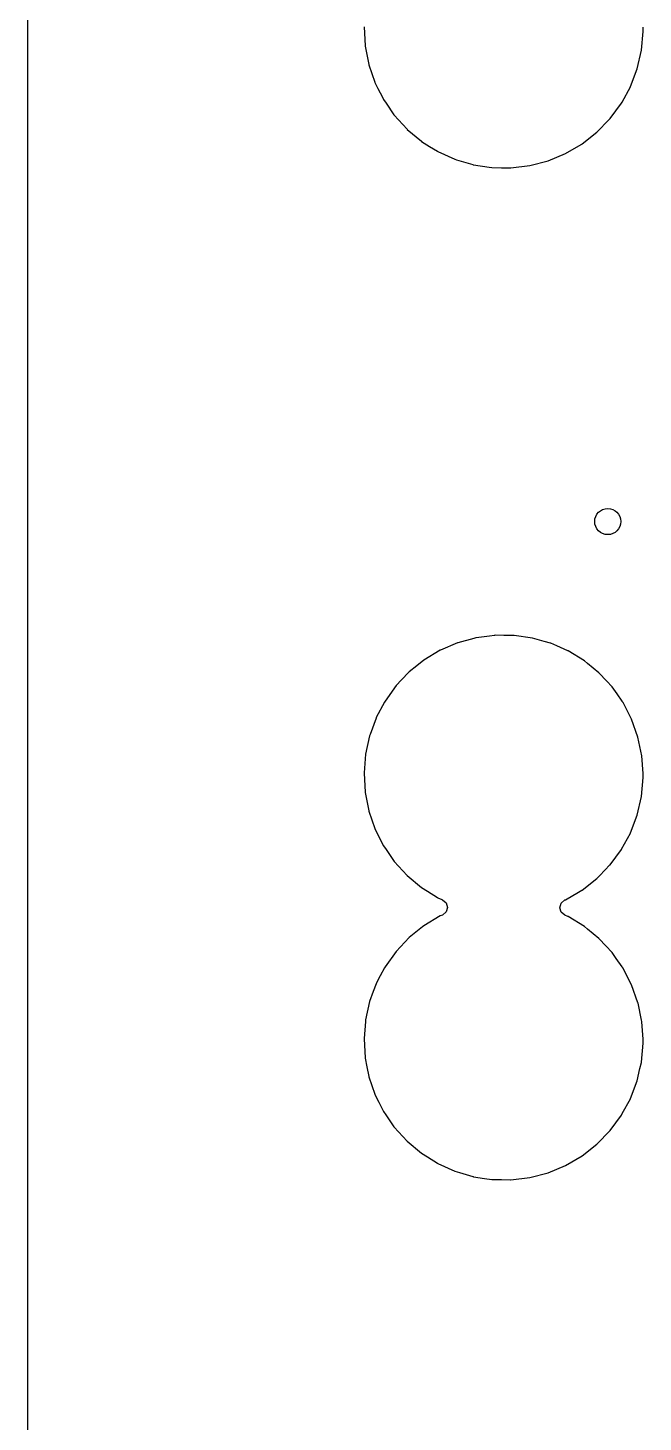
# Model space of a CAD drawing. Extents: x 3.43 to 6.79, y -5.81 to -1.74.
# Drawn here: x 3.425 to 3.797, y -3.976 to -3.135 of the extents above; entities that cross this region are included whole.
import ezdxf

# ---------------------------------------------------------------- set-up
doc = ezdxf.new("R2010")
doc.units = 0
doc.header["$MEASUREMENT"] = 0
doc.layers.add('BLACK', color=7, linetype='CONTINUOUS')

msp = doc.modelspace()

# ---------------------------------------------------------------- linework, layer by layer
at = {"layer": 'BLACK', "linetype": 'CONTINUOUS'}
for p, q in [((3.42529, -5.75801), (3.42529, -2.3845)), ((3.62817, -3.13451), (3.62883, -3.14594)), ((3.79655, -3.13539), (3.7965, -3.13469)), ((3.79653, -3.13715), (3.79655, -3.13539)), ((3.79551, -3.14856), (3.79653, -3.13715)), ((3.62883, -3.14594), (3.62886, -3.14611)), ((3.62886, -3.14611), (3.62886, -3.14611)), ((3.62886, -3.14611), (3.62965, -3.15014)), ((3.62965, -3.15014), (3.63103, -3.15718)), ((3.79296, -3.15972), (3.79551, -3.14856)), ((3.63103, -3.15718), (3.63109, -3.15734)), ((3.63109, -3.15734), (3.63109, -3.15734)), ((3.63109, -3.15734), (3.63469, -3.16786)), ((3.78891, -3.17044), (3.79296, -3.15972)), ((3.63469, -3.16786), (3.63469, -3.16786)), ((3.63469, -3.16786), (3.63474, -3.16802)), ((3.63474, -3.16802), (3.63656, -3.17162)), ((3.63656, -3.17162), (3.63921, -3.17689)), ((3.63921, -3.17689), (3.63989, -3.17825)), ((3.78381, -3.17982), (3.78883, -3.17059)), ((3.78883, -3.17059), (3.78891, -3.17044)), ((3.78883, -3.17059), (3.78883, -3.17059)), ((3.63989, -3.17825), (3.64144, -3.1805)), ((3.64144, -3.1805), (3.6462, -3.18743)), ((3.77666, -3.18973), (3.78344, -3.1805)), ((3.78344, -3.1805), (3.78381, -3.17982)), ((3.6462, -3.18743), (3.64638, -3.18769)), ((3.64638, -3.18769), (3.65409, -3.19616)), ((3.76981, -3.1968), (3.7749, -3.19155)), ((3.7749, -3.19155), (3.77666, -3.18973)), ((3.65409, -3.19616), (3.65421, -3.19626)), ((3.65421, -3.19626), (3.66274, -3.20339)), ((3.75968, -3.20502), (3.76869, -3.19796)), ((3.76869, -3.19796), (3.76981, -3.1968)), ((3.66274, -3.20339), (3.66274, -3.20339)), ((3.66274, -3.20339), (3.66287, -3.2035)), ((3.66287, -3.2035), (3.66772, -3.20655)), ((3.66772, -3.20655), (3.67243, -3.2095)), ((3.67243, -3.2095), (3.67243, -3.2095)), ((3.67243, -3.2095), (3.67257, -3.20959)), ((3.67257, -3.20959), (3.68301, -3.2143)), ((3.73921, -3.21518), (3.74979, -3.2108)), ((3.74979, -3.2108), (3.75785, -3.20609)), ((3.75785, -3.20609), (3.75954, -3.20511)), ((3.75954, -3.20511), (3.75968, -3.20502)), ((3.75954, -3.20511), (3.75954, -3.20511)), ((3.68301, -3.2143), (3.68395, -3.21458)), ((3.68395, -3.21458), (3.69383, -3.21751)), ((3.69383, -3.21751), (3.69383, -3.21751)), ((3.69383, -3.21751), (3.69399, -3.21755)), ((3.69399, -3.21755), (3.69416, -3.21758)), ((3.69416, -3.21758), (3.69416, -3.21758)), ((3.69416, -3.21758), (3.70363, -3.21903)), ((3.70363, -3.21903), (3.70531, -3.21929)), ((3.70531, -3.21929), (3.71114, -3.21938)), ((3.71114, -3.21938), (3.7166, -3.21946)), ((3.7166, -3.21946), (3.7166, -3.21946)), ((3.7166, -3.21946), (3.71676, -3.21947)), ((3.71676, -3.21947), (3.72813, -3.21809)), ((3.72813, -3.21809), (3.73921, -3.21518)), ((3.68451, -3.50595), (3.67429, -3.51031)), ((3.68467, -3.50588), (3.68451, -3.50595)), ((3.69448, -3.5032), (3.68467, -3.50588)), ((3.69555, -3.5029), (3.69448, -3.5032)), ((3.69572, -3.50286), (3.69555, -3.5029)), ((3.69555, -3.5029), (3.69555, -3.5029)), ((3.70387, -3.50179), (3.69572, -3.50286)), ((3.7069, -3.50139), (3.70387, -3.50179)), ((3.70707, -3.50136), (3.7069, -3.50139)), ((3.7069, -3.50139), (3.7069, -3.50139)), ((3.70724, -3.50136), (3.70707, -3.50136)), ((3.71249, -3.50139), (3.70724, -3.50136)), ((3.70724, -3.50136), (3.70724, -3.50136)), ((3.71852, -3.50142), (3.71249, -3.50139)), ((3.71869, -3.50145), (3.71852, -3.50142)), ((3.7297, -3.50301), (3.71869, -3.50145)), ((3.72986, -3.50304), (3.7297, -3.50301)), ((3.7297, -3.50301), (3.7297, -3.50301)), ((3.73693, -3.50505), (3.72986, -3.50304)), ((3.74071, -3.50613), (3.73693, -3.50505)), ((3.67414, -3.51037), (3.66431, -3.51626)), ((3.67429, -3.51031), (3.67414, -3.51037)), ((3.67429, -3.51031), (3.67429, -3.51031)), ((3.74088, -3.50617), (3.74071, -3.50613)), ((3.74071, -3.50613), (3.74071, -3.50613)), ((3.74441, -3.50773), (3.74088, -3.50617)), ((3.75121, -3.51071), (3.74441, -3.50773)), ((3.75136, -3.51078), (3.75121, -3.51071)), ((3.75121, -3.51071), (3.75121, -3.51071)), ((3.76113, -3.51676), (3.75136, -3.51078)), ((3.65994, -3.51975), (3.65537, -3.52342)), ((3.66418, -3.51636), (3.65994, -3.51975)), ((3.66431, -3.51626), (3.66418, -3.51636)), ((3.66418, -3.51636), (3.66418, -3.51636)), ((3.76305, -3.51833), (3.76113, -3.51676)), ((3.76986, -3.52391), (3.76305, -3.51833)), ((3.65063, -3.52841), (3.64773, -3.53147)), ((3.65537, -3.52342), (3.65063, -3.52841)), ((3.76999, -3.52402), (3.76986, -3.52391)), ((3.76986, -3.52391), (3.76986, -3.52391)), ((3.77011, -3.52414), (3.76999, -3.52402)), ((3.77437, -3.52873), (3.77011, -3.52414)), ((3.77011, -3.52414), (3.77011, -3.52414)), ((3.77779, -3.53241), (3.77437, -3.52873)), ((3.64749, -3.53172), (3.6408, -3.54102)), ((3.64773, -3.53147), (3.64749, -3.53172)), ((3.78084, -3.53675), (3.77779, -3.53241)), ((3.78393, -3.54114), (3.78084, -3.53675)), ((3.64048, -3.54164), (3.63554, -3.55096)), ((3.6408, -3.54102), (3.64048, -3.54164)), ((3.78437, -3.54178), (3.78393, -3.54114)), ((3.78445, -3.54193), (3.78437, -3.54178)), ((3.78676, -3.54639), (3.78445, -3.54193)), ((3.78445, -3.54193), (3.78445, -3.54193)), ((3.78963, -3.55195), (3.78676, -3.54639)), ((3.63539, -3.5513), (3.63181, -3.56109)), ((3.63544, -3.55115), (3.63539, -3.5513)), ((3.63539, -3.5513), (3.63539, -3.5513)), ((3.63554, -3.55096), (3.63544, -3.55115)), ((3.79345, -3.56275), (3.78963, -3.55195)), ((3.63151, -3.5619), (3.62907, -3.57309)), ((3.63181, -3.56109), (3.63151, -3.5619)), ((3.79577, -3.57396), (3.79345, -3.56275)), ((3.62907, -3.57309), (3.62862, -3.57875)), ((3.62862, -3.57875), (3.62819, -3.58424)), ((3.79578, -3.57413), (3.79577, -3.57396)), ((3.7965, -3.58469), (3.79578, -3.57413)), ((3.79578, -3.57413), (3.79578, -3.57413)), ((3.62819, -3.58424), (3.62817, -3.58451)), ((3.62817, -3.58451), (3.62883, -3.59594)), ((3.62819, -3.58424), (3.62819, -3.58424)), ((3.62819, -3.58424), (3.62819, -3.58424)), ((3.79551, -3.59856), (3.79653, -3.58715)), ((3.79655, -3.58539), (3.7965, -3.58469)), ((3.79653, -3.58715), (3.79654, -3.58684)), ((3.79654, -3.58684), (3.79655, -3.58549)), ((3.79655, -3.58549), (3.79655, -3.58539)), ((3.79655, -3.58549), (3.79655, -3.58549)), ((3.62883, -3.59594), (3.62886, -3.59611)), ((3.62886, -3.59611), (3.62886, -3.59611)), ((3.62886, -3.59611), (3.62965, -3.60014)), ((3.62965, -3.60014), (3.63103, -3.60718)), ((3.79296, -3.60972), (3.79551, -3.59856)), ((3.63103, -3.60718), (3.63109, -3.60734)), ((3.63109, -3.60734), (3.63109, -3.60734)), ((3.63109, -3.60734), (3.63469, -3.61786)), ((3.78891, -3.62044), (3.79296, -3.60972)), ((3.63469, -3.61786), (3.63469, -3.61786)), ((3.63469, -3.61786), (3.63474, -3.61802)), ((3.63474, -3.61802), (3.63673, -3.62197)), ((3.63673, -3.62197), (3.63755, -3.62359)), ((3.63755, -3.62359), (3.63989, -3.62825)), ((3.78352, -3.63035), (3.78883, -3.62059)), ((3.78883, -3.62059), (3.78891, -3.62044)), ((3.78883, -3.62059), (3.78883, -3.62059)), ((3.63989, -3.62825), (3.64144, -3.6305)), ((3.64144, -3.6305), (3.646, -3.63714)), ((3.77666, -3.63973), (3.78344, -3.6305)), ((3.78344, -3.6305), (3.78352, -3.63035)), ((3.646, -3.63714), (3.64638, -3.63769)), ((3.64638, -3.63769), (3.65409, -3.64616)), ((3.77033, -3.64626), (3.77655, -3.63985)), ((3.77655, -3.63985), (3.77666, -3.63973)), ((3.65409, -3.64616), (3.65421, -3.64626)), ((3.65421, -3.64626), (3.66274, -3.65339)), ((3.75968, -3.65502), (3.76869, -3.64796)), ((3.76869, -3.64796), (3.77033, -3.64626)), ((3.66274, -3.65339), (3.66274, -3.65339)), ((3.66274, -3.65339), (3.66287, -3.6535)), ((3.66287, -3.6535), (3.66639, -3.65571)), ((3.66639, -3.65571), (3.67243, -3.6595)), ((3.74979, -3.6608), (3.75746, -3.65632)), ((3.75746, -3.65632), (3.75954, -3.65511)), ((3.75954, -3.65511), (3.75968, -3.65502)), ((3.75954, -3.65511), (3.75954, -3.65511)), ((3.67243, -3.6595), (3.67243, -3.6595)), ((3.67243, -3.6595), (3.67257, -3.65959)), ((3.67257, -3.65959), (3.67273, -3.65966)), ((3.67273, -3.65966), (3.67273, -3.65966)), ((3.67273, -3.65966), (3.67518, -3.66076)), ((3.67518, -3.66076), (3.6755, -3.66091)), ((3.6755, -3.66091), (3.67558, -3.66095)), ((3.67558, -3.66095), (3.67771, -3.66277)), ((3.67771, -3.66277), (3.6785, -3.66545)), ((3.6785, -3.66545), (3.67773, -3.66813)), ((3.74631, -3.66563), (3.74706, -3.66294)), ((3.74714, -3.6683), (3.74631, -3.66563)), ((3.74706, -3.66294), (3.74938, -3.66097)), ((3.74938, -3.66097), (3.74964, -3.66087)), ((3.74964, -3.66087), (3.74979, -3.6608)), ((3.74964, -3.66087), (3.74964, -3.66087)), ((3.67414, -3.67061), (3.66431, -3.67649)), ((3.67549, -3.67003), (3.67414, -3.67061)), ((3.67773, -3.66813), (3.67549, -3.67003)), ((3.74928, -3.6701), (3.74714, -3.6683)), ((3.75119, -3.67094), (3.74928, -3.6701)), ((3.75136, -3.67101), (3.75119, -3.67094)), ((3.76113, -3.677), (3.75136, -3.67101)), ((3.66347, -3.67716), (3.65537, -3.68365)), ((3.66418, -3.6766), (3.66347, -3.67716)), ((3.66431, -3.67649), (3.66418, -3.6766)), ((3.66418, -3.6766), (3.66418, -3.6766)), ((3.76307, -3.67859), (3.76113, -3.677)), ((3.76986, -3.68415), (3.76307, -3.67859)), ((3.65537, -3.68365), (3.64749, -3.69196)), ((3.76999, -3.68425), (3.76986, -3.68415)), ((3.76986, -3.68415), (3.76986, -3.68415)), ((3.77011, -3.68438), (3.76999, -3.68425)), ((3.77405, -3.68862), (3.77011, -3.68438)), ((3.77011, -3.68438), (3.77011, -3.68438)), ((3.77779, -3.69264), (3.77405, -3.68862)), ((3.64749, -3.69196), (3.6408, -3.70126)), ((3.78026, -3.69616), (3.77779, -3.69264)), ((3.78385, -3.70126), (3.78026, -3.69616)), ((3.63792, -3.7067), (3.63544, -3.71138)), ((3.64048, -3.70187), (3.63792, -3.7067)), ((3.6408, -3.70126), (3.64048, -3.70187)), ((3.78437, -3.70201), (3.78385, -3.70126)), ((3.78445, -3.70216), (3.78437, -3.70201)), ((3.78679, -3.7067), (3.78445, -3.70216)), ((3.78445, -3.70216), (3.78445, -3.70216)), ((3.78963, -3.71219), (3.78679, -3.7067)), ((3.63539, -3.71154), (3.63368, -3.71621)), ((3.63544, -3.71138), (3.63539, -3.71154)), ((3.63539, -3.71154), (3.63539, -3.71154)), ((3.79345, -3.72298), (3.78963, -3.71219)), ((3.63151, -3.72214), (3.62907, -3.73333)), ((3.63368, -3.71621), (3.63151, -3.72214)), ((3.79348, -3.72315), (3.79345, -3.72298)), ((3.79562, -3.73346), (3.79348, -3.72315)), ((3.629, -3.7342), (3.62819, -3.74448)), ((3.62907, -3.73333), (3.629, -3.7342)), ((3.79577, -3.7342), (3.79562, -3.73346)), ((3.79578, -3.73437), (3.79577, -3.7342)), ((3.7965, -3.74493), (3.79578, -3.73437)), ((3.79578, -3.73437), (3.79578, -3.73437)), ((3.62819, -3.74448), (3.62817, -3.74474)), ((3.62817, -3.74474), (3.62883, -3.75618)), ((3.62819, -3.74448), (3.62819, -3.74448)), ((3.62819, -3.74448), (3.62819, -3.74448)), ((3.79551, -3.7588), (3.79653, -3.74739)), ((3.79655, -3.74563), (3.7965, -3.74493)), ((3.79653, -3.74739), (3.79655, -3.74563)), ((3.62883, -3.75618), (3.62886, -3.75634)), ((3.62886, -3.75634), (3.62886, -3.75634)), ((3.62886, -3.75634), (3.62988, -3.76155)), ((3.62988, -3.76155), (3.63103, -3.76742)), ((3.79296, -3.76996), (3.79464, -3.7626)), ((3.79464, -3.7626), (3.79548, -3.75896)), ((3.79548, -3.75896), (3.79551, -3.7588)), ((3.79548, -3.75896), (3.79548, -3.75896)), ((3.63103, -3.76742), (3.63109, -3.76758)), ((3.63109, -3.76758), (3.63109, -3.76758)), ((3.63109, -3.76758), (3.63469, -3.77809)), ((3.78891, -3.78067), (3.79296, -3.76996)), ((3.63469, -3.77809), (3.63469, -3.77809)), ((3.63469, -3.77809), (3.63474, -3.77825)), ((3.63474, -3.77825), (3.63712, -3.78297)), ((3.63712, -3.78297), (3.63975, -3.7882)), ((3.78396, -3.78978), (3.78883, -3.78082)), ((3.78883, -3.78082), (3.78891, -3.78067)), ((3.78883, -3.78082), (3.78883, -3.78082)), ((3.63975, -3.7882), (3.63989, -3.78848)), ((3.63989, -3.78848), (3.64136, -3.79062)), ((3.64136, -3.79062), (3.64621, -3.79769)), ((3.77666, -3.79997), (3.78344, -3.79074)), ((3.78344, -3.79074), (3.78396, -3.78978)), ((3.64621, -3.79769), (3.64638, -3.79792)), ((3.64638, -3.79792), (3.65409, -3.80639)), ((3.76889, -3.80799), (3.77655, -3.80009)), ((3.77655, -3.80009), (3.77666, -3.79997)), ((3.65409, -3.80639), (3.65421, -3.8065)), ((3.65421, -3.8065), (3.66274, -3.81363)), ((3.75968, -3.81526), (3.76869, -3.80819)), ((3.76869, -3.80819), (3.76889, -3.80799)), ((3.66274, -3.81363), (3.66274, -3.81363)), ((3.66274, -3.81363), (3.66287, -3.81374)), ((3.66287, -3.81374), (3.66636, -3.81593)), ((3.66636, -3.81593), (3.67243, -3.81974)), ((3.74979, -3.82104), (3.75968, -3.81526)), ((3.67243, -3.81974), (3.67243, -3.81974)), ((3.67243, -3.81974), (3.67257, -3.81982)), ((3.67257, -3.81982), (3.68301, -3.82454)), ((3.68301, -3.82454), (3.68576, -3.82535)), ((3.68576, -3.82535), (3.69383, -3.82774)), ((3.72813, -3.82833), (3.73921, -3.82542)), ((3.73921, -3.82542), (3.74979, -3.82104)), ((3.69383, -3.82774), (3.69383, -3.82774)), ((3.69383, -3.82774), (3.69399, -3.82779)), ((3.69399, -3.82779), (3.69416, -3.82782)), ((3.69416, -3.82782), (3.69416, -3.82782)), ((3.69416, -3.82782), (3.70086, -3.82884)), ((3.70086, -3.82884), (3.70531, -3.82952)), ((3.70531, -3.82952), (3.71114, -3.82961)), ((3.71114, -3.82961), (3.7166, -3.8297)), ((3.7166, -3.8297), (3.7166, -3.8297)), ((3.7166, -3.8297), (3.71676, -3.8297)), ((3.71676, -3.8297), (3.72813, -3.82833))]:
    msp.add_line(p, q, dxfattribs=at)
at = {"layer": 'BLACK'}
msp.add_circle((3.77518, -3.43276), 0.00787, dxfattribs=at)

doc.saveas('drawing.dxf')
